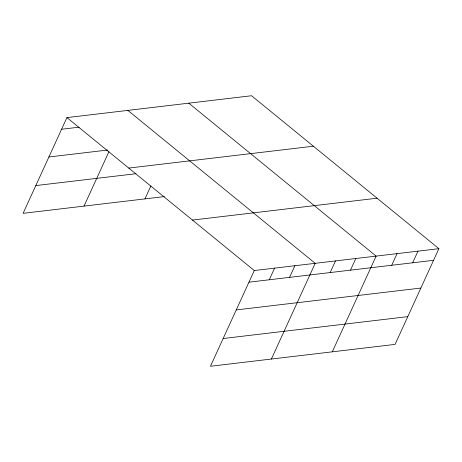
<?xml version="1.0" encoding="UTF-8"?>
<svg xmlns="http://www.w3.org/2000/svg" width="462" height="462" viewBox="0 0 462 462"><rect width="100%" height="100%" fill="white"/><g stroke="black" fill="none" stroke-linecap="round" stroke-linejoin="round"><path stroke-width="0.69" d="M438.9 248.672L254.279 270.541L210.453 366.262L395.074 344.392L438.9 248.672L251.547 95.738L66.926 117.608L23.1 213.328L164.478 196.581M84.026 206.11L108.922 151.727M144.953 198.891L150.86 185.99M269.259 279.776L274.584 268.139M289.564 277.373L294.895 265.731M271.379 359.043L315.205 263.328L127.847 110.389M330.18 272.557L335.51 260.92M350.491 270.154L355.821 258.512M332.305 351.825L376.126 256.11L188.773 103.176M391.724 265.269L397.054 253.626M412.647 262.791L417.977 251.149M61.596 129.25L79.1 127.177M48.891 156.993L107.715 150.029M128.748 168.076L313.375 146.206M35.805 185.58L135.944 173.718M192.452 220.074L377.073 198.204M248.949 282.184L433.57 260.308M236.244 309.927L420.87 288.057M223.158 338.513L407.779 316.643M66.926 117.608L254.279 270.541"/></g></svg>
